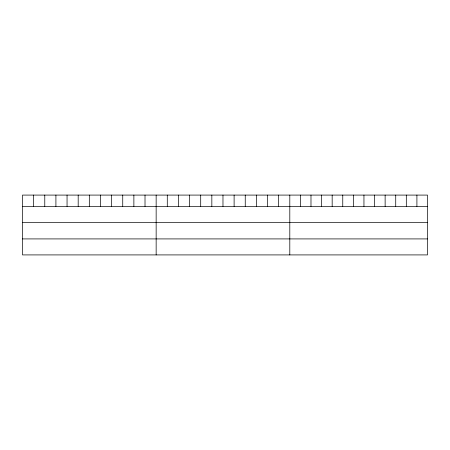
<?xml version="1.0" encoding="UTF-8"?>
<svg xmlns="http://www.w3.org/2000/svg" width="450" height="450" viewBox="0 0 450 450"><rect width="100%" height="100%" fill="white"/><g stroke="black" fill="none" stroke-linecap="round" stroke-linejoin="round"><path stroke-width="0.67" d="M427.5 206.438L427.5 254.914L22.5 254.914L22.5 195.086L427.5 195.086L427.5 206.438L22.5 206.438M22.5 222.435L427.5 222.435M22.5 238.916L427.5 238.916M416.908 195.086L416.908 206.438M406.316 195.086L406.316 206.438M395.724 195.086L395.724 206.438M385.132 195.086L385.132 206.438M374.541 195.086L374.541 206.438M363.949 195.086L363.949 206.438M353.351 195.086L353.351 206.438M342.759 195.086L342.759 206.438M332.168 195.086L332.168 206.438M321.576 195.086L321.576 206.438M310.984 195.086L310.984 206.438M300.392 195.086L300.392 206.438M289.8 195.086L289.8 254.914M278.662 195.086L278.662 206.438M267.525 195.086L267.525 206.438M256.387 195.086L256.387 206.438M245.25 195.086L245.25 206.438M234.112 195.086L234.112 206.438M222.975 195.086L222.975 206.438M211.838 195.086L211.838 206.438M200.7 195.086L200.7 206.438M189.562 195.086L189.562 206.438M178.425 195.086L178.425 206.438M167.287 195.086L167.287 206.438M156.15 195.086L156.15 254.914M145.013 195.086L145.013 206.438M133.875 195.086L133.875 206.438M122.737 195.086L122.737 206.438M111.6 195.086L111.6 206.438M100.462 195.086L100.462 206.438M89.325 195.086L89.325 206.438M78.188 195.086L78.188 206.438M67.05 195.086L67.05 206.438M55.913 195.086L55.913 206.438M44.775 195.086L44.775 206.438M33.637 195.086L33.637 206.438"/></g></svg>
